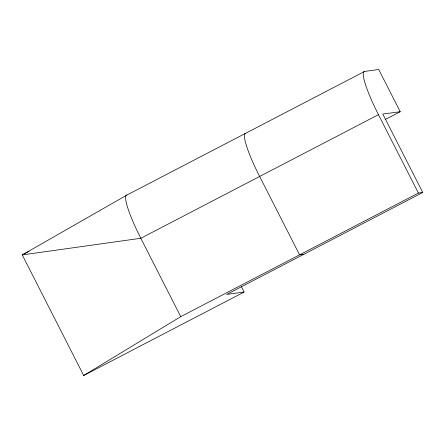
<?xml version="1.0" encoding="UTF-8"?>
<svg xmlns="http://www.w3.org/2000/svg" width="445" height="445" viewBox="0 0 445 445"><rect width="100%" height="100%" fill="white"/><g stroke="black" fill="none" stroke-linecap="round" stroke-linejoin="round"><path stroke-width="0.67" d="M83.688 375.491L180.748 316.651L418.4 193.047L422.75 192.451L382.817 114.076L400.227 111.712L378.723 69.509L364.577 71.434L126.931 195.038L22.25 254.913L83.688 375.491L244.099 292.059L241.268 286.508M29.025 251.392L22.25 254.913L140.815 238.275L378.461 114.671A47.431 7.248 62.5 0 1 364.577 71.434M385.448 119.394L400.227 111.712M422.75 192.451L226.689 294.429L244.099 292.059M303.924 254.256L299.574 254.846L259.641 176.47A47.431 7.248 62.5 0 1 245.751 133.233M378.461 114.671L418.4 193.047M180.748 316.651L140.815 238.275A47.431 7.248 62.5 0 1 126.931 195.038"/></g></svg>
